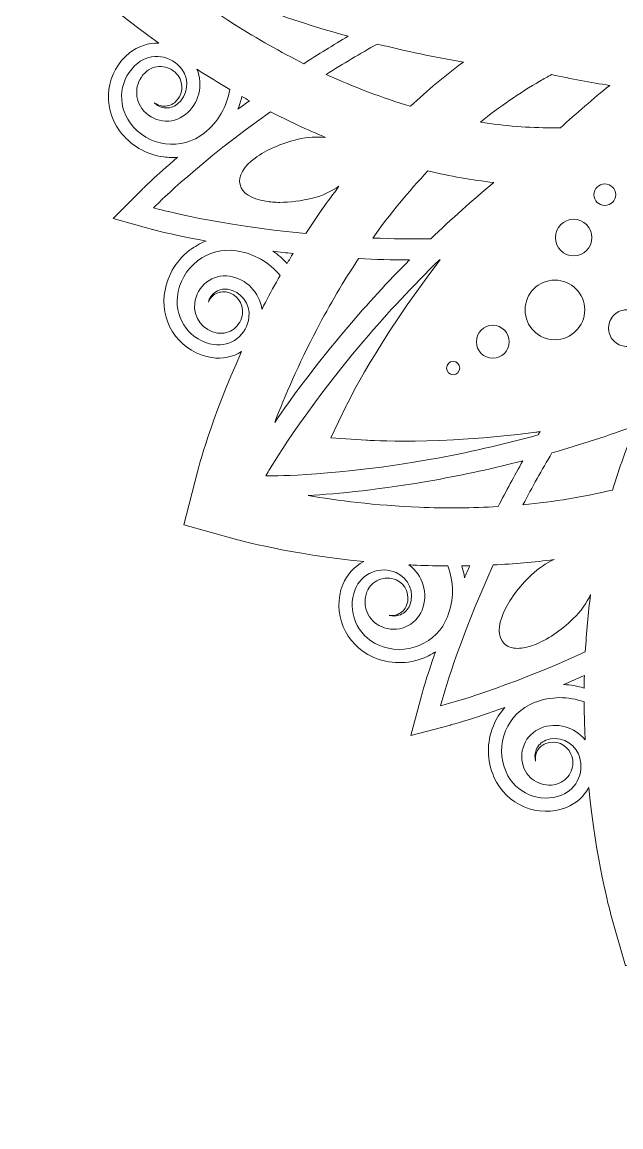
# Model space of a CAD drawing. Header units: millimetres. Extents: x -17 to 2094, y -143 to 314.
# Drawn here: x 1148.1 to 1261.2, y -141.3 to 67.2 of the extents above; entities that cross this region are included whole.
import ezdxf

# ---------------------------------------------------------------- set-up
doc = ezdxf.new("R2010")
doc.units = ezdxf.units.MM
doc.header["$MEASUREMENT"] = 0
doc.layers.add('Layer 6', color=7, linetype='Continuous')

msp = doc.modelspace()

# ---------------------------------------------------------------- linework, layer by layer
at = {"layer": 'Layer 6', "lineweight": 0}
for points, knots in [([(1596.07, 93.78), (1596.07, 93.78), (1596.07, 93.78), (1596.07, 93.78), (1595.72, 94.14), (1588.73, 101.25), (1577.12, 109.56), (1579.29, 109.32), (1581.43, 109.93), (1583.16, 111.3), (1587.62, 114.82), (1588.48, 121.42), (1585.07, 126.01), (1583.03, 128.75), (1580.07, 130.51), (1576.74, 130.95), (1575.59, 131.1), (1574.45, 131.09), (1573.34, 130.92), (1577.51, 134.5), (1579.83, 136.8), (1580, 136.97), (1580, 136.97), (1585.47, 142.45), (1585.47, 142.45), (1585.47, 142.45), (1578.02, 144.49), (1578.02, 144.49), (1577.77, 144.56), (1574.21, 145.53), (1568.15, 146.65), (1569.48, 147.07), (1570.74, 147.73), (1571.88, 148.6), (1574.54, 150.65), (1576.22, 153.65), (1576.62, 157.05), (1577.27, 162.73), (1573.23, 168.02), (1567.61, 168.83), (1565.56, 169.13), (1563.52, 168.67), (1561.83, 167.54), (1567.58, 180.31), (1570.02, 189.74), (1570.14, 190.22), (1570.14, 190.22), (1572.68, 200.18), (1572.68, 200.18), (1572.68, 200.18), (1562.79, 202.96), (1562.79, 202.96), (1562.3, 203.09), (1552.74, 205.75), (1538.6, 207.14), (1540.57, 208.02), (1542.09, 209.61), (1542.9, 211.64), (1545, 216.91), (1542.44, 223.06), (1537.19, 225.33), (1534.06, 226.68), (1530.62, 226.73), (1527.51, 225.44), (1526.36, 224.97), (1525.3, 224.33), (1524.36, 223.55), (1526.28, 228.95), (1527.17, 232.24), (1527.24, 232.48), (1527.24, 232.48), (1529.24, 239.96), (1529.24, 239.96), (1529.24, 239.96), (1521.77, 238.01), (1521.77, 238.01), (1521.52, 237.94), (1518.1, 237.04), (1512.51, 235.07), (1513.32, 236.03), (1513.98, 237.11), (1514.48, 238.3), (1515.76, 241.41), (1515.72, 244.84), (1514.36, 247.98), (1512.09, 253.23), (1505.95, 255.79), (1500.67, 253.68), (1498.71, 252.9), (1497.16, 251.46), (1496.26, 249.58), (1494.86, 263.59), (1492.24, 273.03), (1492.1, 273.52), (1492.1, 273.52), (1489.32, 283.41), (1489.32, 283.41), (1489.32, 283.41), (1479.37, 280.87), (1479.37, 280.87), (1478.88, 280.75), (1469.34, 278.28), (1456.47, 272.46), (1457.67, 274.18), (1458.17, 276.28), (1457.86, 278.4), (1457.05, 284.02), (1451.76, 288.06), (1446.08, 287.4), (1442.68, 287.01), (1439.69, 285.33), (1437.64, 282.66), (1436.85, 281.64), (1436.24, 280.52), (1435.82, 279.34), (1434.76, 285.17), (1433.85, 288.57), (1433.79, 288.82), (1433.79, 288.82), (1431.78, 296.29), (1431.78, 296.29), (1431.78, 296.29), (1426.28, 290.86), (1426.28, 290.86), (1426.28, 290.86), (1426.26, 290.83), (1426.26, 290.83), (1425.55, 290.12), (1423.22, 287.74), (1419.89, 283.87), (1420.05, 284.98), (1420.07, 286.13), (1419.92, 287.28), (1419.47, 290.61), (1417.72, 293.57), (1414.98, 295.6), (1410.38, 299.02), (1403.78, 298.16), (1400.27, 293.7), (1398.95, 292.03), (1398.33, 289.99), (1398.5, 287.9), (1390.26, 299.38), (1383.24, 306.28), (1382.88, 306.63), (1382.88, 306.63), (1375.52, 313.81), (1375.52, 313.81), (1375.52, 313.81), (1368.17, 306.63), (1368.17, 306.63), (1367.81, 306.28), (1360.82, 299.41), (1352.61, 287.99), (1352.76, 290.04), (1352.14, 292.05), (1350.84, 293.7), (1347.32, 298.16), (1340.72, 299.02), (1336.13, 295.6), (1333.39, 293.57), (1331.63, 290.61), (1331.19, 287.28), (1331.03, 286.04), (1331.05, 284.81), (1331.25, 283.61), (1327.38, 288.17), (1324.87, 290.7), (1324.69, 290.88), (1324.69, 290.88), (1319.21, 296.35), (1319.21, 296.35), (1319.21, 296.35), (1317.17, 288.9), (1317.17, 288.9), (1317.11, 288.66), (1316.2, 285.34), (1315.13, 279.66), (1314.73, 280.63), (1314.19, 281.56), (1313.54, 282.42), (1311.49, 285.08), (1308.49, 286.76), (1305.09, 287.15), (1299.41, 287.81), (1294.12, 283.77), (1293.31, 278.15), (1293.01, 276.06), (1293.49, 273.99), (1294.66, 272.27), (1281.77, 278.1), (1272.21, 280.58), (1271.73, 280.7), (1271.73, 280.7), (1261.77, 283.24), (1261.77, 283.24), (1261.77, 283.24), (1258.99, 273.35), (1258.99, 273.35), (1258.85, 272.87), (1256.24, 263.44), (1254.84, 249.48), (1253.93, 251.28), (1252.41, 252.67), (1250.5, 253.44), (1245.23, 255.54), (1239.08, 252.98), (1236.81, 247.73), (1235.46, 244.6), (1235.41, 241.16), (1236.7, 238.05), (1237.13, 236.99), (1237.71, 236.01), (1238.41, 235.14), (1232.83, 237.13), (1229.43, 238.05), (1229.18, 238.11), (1229.18, 238.11), (1221.7, 240.12), (1221.7, 240.12), (1221.7, 240.12), (1223.66, 232.64), (1223.66, 232.64), (1223.72, 232.39), (1224.62, 229), (1226.57, 223.45), (1225.74, 224.08), (1224.83, 224.61), (1223.84, 225.01), (1220.73, 226.3), (1217.3, 226.25), (1214.16, 224.9), (1208.91, 222.63), (1206.35, 216.48), (1208.46, 211.21), (1209.23, 209.27), (1210.65, 207.73), (1212.49, 206.83), (1198.42, 205.44), (1188.91, 202.8), (1188.43, 202.66), (1188.43, 202.66), (1178.54, 199.89), (1178.54, 199.89), (1178.54, 199.89), (1181.08, 189.93), (1181.08, 189.93), (1181.2, 189.44), (1183.65, 179.98), (1189.42, 167.18), (1187.75, 168.26), (1185.76, 168.69), (1183.74, 168.4), (1178.12, 167.58), (1174.08, 162.3), (1174.74, 156.61), (1175.13, 153.22), (1176.81, 150.22), (1179.48, 148.17), (1180.28, 147.55), (1181.15, 147.05), (1182.06, 146.65), (1176.39, 145.61), (1173.09, 144.73), (1172.85, 144.66), (1172.85, 144.66), (1165.37, 142.66), (1165.37, 142.66), (1165.37, 142.66), (1170.8, 137.16), (1170.8, 137.16), (1170.98, 136.98), (1173.55, 134.4), (1178.18, 130.44), (1177.09, 130.59), (1175.98, 130.6), (1174.86, 130.45), (1171.53, 130.01), (1168.57, 128.26), (1166.54, 125.51), (1163.12, 120.92), (1163.98, 114.32), (1168.44, 110.8), (1170.05, 109.54), (1172, 108.92), (1174, 109.02), (1162.55, 100.8), (1155.66, 93.8), (1155.31, 93.44), (1155.31, 93.44), (1148.14, 86.08), (1148.14, 86.08), (1148.14, 86.08), (1155.31, 78.73), (1155.31, 78.73), (1155.66, 78.37), (1162.55, 71.37), (1173.98, 63.16), (1171.98, 63.26), (1170.04, 62.64), (1168.44, 61.38), (1163.98, 57.86), (1163.12, 51.26), (1166.54, 46.67), (1168.57, 43.92), (1171.53, 42.17), (1174.86, 41.73), (1175.75, 41.61), (1176.64, 41.59), (1177.51, 41.67), (1173.3, 38.07), (1170.96, 35.75), (1170.79, 35.57), (1170.79, 35.57), (1165.31, 30.09), (1165.31, 30.09), (1165.31, 30.09), (1172.76, 28.05), (1172.76, 28.05), (1173.02, 27.98), (1176.68, 26.98), (1182.91, 25.84), (1181.78, 25.42), (1180.71, 24.83), (1179.72, 24.07), (1177.06, 22.02), (1175.38, 19.03), (1174.99, 15.63), (1174.33, 9.95), (1178.37, 4.66), (1183.99, 3.85), (1185.97, 3.56), (1187.92, 3.97), (1189.58, 5.01), (1183.81, -7.79), (1181.37, -17.23), (1181.25, -17.71), (1181.25, -17.71), (1178.71, -27.67), (1178.71, -27.67), (1178.71, -27.67), (1188.6, -30.45), (1188.6, -30.45), (1189.09, -30.59), (1198.6, -33.22), (1212.67, -34.62), (1210.86, -35.53), (1209.47, -37.05), (1208.7, -38.96), (1206.6, -44.24), (1209.16, -50.38), (1214.41, -52.65), (1217.54, -54.01), (1220.98, -54.05), (1224.09, -52.77), (1224.84, -52.46), (1225.54, -52.08), (1226.2, -51.64), (1224.43, -56.67), (1223.61, -59.71), (1223.55, -59.94), (1223.55, -59.94), (1221.55, -67.42), (1221.55, -67.42), (1221.55, -67.42), (1229.02, -65.47), (1229.02, -65.47), (1229.29, -65.4), (1233.09, -64.39), (1239.28, -62.17), (1238.39, -63.18), (1237.66, -64.34), (1237.13, -65.62), (1235.84, -68.73), (1235.89, -72.17), (1237.24, -75.3), (1239.51, -80.55), (1245.66, -83.11), (1250.93, -81.01), (1252.76, -80.28), (1254.23, -78.97), (1255.15, -77.29), (1256.55, -91.18), (1259.15, -100.53), (1259.28, -101.01), (1259.28, -101.01), (1262.06, -110.9), (1262.06, -110.9), (1262.06, -110.9), (1272.02, -108.36), (1272.02, -108.36), (1272.51, -108.24), (1282.12, -105.75), (1295.06, -99.88), (1293.91, -101.59), (1293.44, -103.64), (1293.74, -105.72), (1294.55, -111.34), (1299.84, -115.38), (1305.52, -114.73), (1308.92, -114.33), (1311.92, -112.65), (1313.97, -109.99), (1314.44, -109.37), (1314.85, -108.71), (1315.19, -108.03), (1316.16, -113.1), (1316.94, -116.05), (1317, -116.28), (1317, -116.28), (1319.01, -123.75), (1319.01, -123.75), (1319.01, -123.75), (1324.5, -118.32), (1324.5, -118.32), (1324.5, -118.32), (1324.6, -118.23), (1324.6, -118.23), (1325.08, -117.74), (1327.86, -114.93), (1331.92, -110.12), (1331.57, -111.57), (1331.48, -113.08), (1331.69, -114.6), (1332.13, -117.93), (1333.88, -120.89), (1336.63, -122.93), (1341.22, -126.34), (1347.82, -125.48), (1351.34, -121.02), (1352.55, -119.49), (1353.16, -117.63), (1353.13, -115.73), (1361.26, -127.01), (1368.16, -133.78), (1368.51, -134.13), (1368.51, -134.13), (1375.86, -141.3), (1375.86, -141.3), (1375.86, -141.3), (1383.22, -134.13), (1383.22, -134.13), (1383.58, -133.77), (1390.69, -126.78), (1399, -115.17), (1398.82, -117.27), (1399.44, -119.34), (1400.76, -121.02), (1404.28, -125.48), (1410.88, -126.34), (1415.47, -122.93), (1418.22, -120.89), (1419.97, -117.93), (1420.41, -114.6), (1420.52, -113.79), (1420.55, -112.99), (1420.49, -112.2), (1423.81, -116.05), (1425.93, -118.17), (1426.1, -118.34), (1426.1, -118.34), (1431.57, -123.81), (1431.57, -123.81), (1431.57, -123.81), (1433.62, -116.36), (1433.62, -116.36), (1433.69, -116.09), (1434.76, -112.15), (1435.96, -105.48), (1436.37, -107.01), (1437.08, -108.45), (1438.07, -109.74), (1440.12, -112.4), (1443.11, -114.08), (1446.51, -114.48), (1452.19, -115.13), (1457.48, -111.1), (1458.29, -105.47), (1458.57, -103.53), (1458.18, -101.61), (1457.18, -99.97), (1469.86, -105.66), (1479.18, -108.07), (1479.66, -108.19), (1479.66, -108.19), (1489.62, -110.73), (1489.62, -110.73), (1489.62, -110.73), (1492.4, -100.84), (1492.4, -100.84), (1492.53, -100.35), (1495.21, -90.7), (1496.6, -76.46), (1497.48, -78.42), (1499.07, -79.95), (1501.1, -80.76), (1506.38, -82.86), (1512.52, -80.31), (1514.79, -75.05), (1516.15, -71.92), (1516.19, -68.48), (1514.91, -65.37), (1514.56, -64.54), (1514.13, -63.76), (1513.62, -63.04), (1518.46, -64.72), (1521.38, -65.51), (1521.61, -65.57), (1521.61, -65.57), (1529.09, -67.58), (1529.09, -67.58), (1529.09, -67.58), (1527.13, -60.1), (1527.13, -60.1), (1527.06, -59.84), (1526.04, -55.96), (1523.78, -49.67), (1524.9, -50.8), (1526.25, -51.71), (1527.76, -52.34), (1530.87, -53.62), (1534.31, -53.58), (1537.44, -52.22), (1542.69, -49.95), (1545.25, -43.81), (1543.15, -38.53), (1542.41, -36.68), (1541.08, -35.19), (1539.36, -34.28), (1553.19, -32.87), (1562.48, -30.29), (1562.96, -30.16), (1562.96, -30.16), (1572.85, -27.38), (1572.85, -27.38), (1572.85, -27.38), (1570.31, -17.42), (1570.31, -17.42), (1570.18, -16.93), (1567.68, -7.24), (1561.75, 5.79), (1563.51, 4.5), (1565.67, 3.96), (1567.86, 4.28), (1573.48, 5.09), (1577.52, 10.38), (1576.87, 16.06), (1576.47, 19.46), (1574.79, 22.45), (1572.13, 24.5), (1571.31, 25.13), (1570.44, 25.64), (1569.52, 26.04), (1574.7, 27.01), (1577.71, 27.81), (1577.94, 27.88), (1577.94, 27.88), (1585.42, 29.88), (1585.42, 29.88), (1585.42, 29.88), (1579.99, 35.38), (1579.99, 35.38), (1579.8, 35.57), (1577.08, 38.31), (1572.16, 42.49), (1573.64, 42.11), (1575.19, 42.02), (1576.74, 42.22), (1580.07, 42.67), (1583.03, 44.42), (1585.07, 47.16), (1588.48, 51.76), (1587.62, 58.36), (1583.16, 61.87), (1581.56, 63.13), (1579.62, 63.75), (1577.63, 63.66), (1588.93, 71.8), (1595.73, 78.71), (1596.07, 79.07), (1596.07, 79.07), (1603.25, 86.42), (1603.25, 86.42), (1603.25, 86.42), (1596.07, 93.78), (1596.07, 93.78)], [0, 0, 0, 0, 1, 1, 1, 2, 2, 2, 3, 3, 3, 4, 4, 4, 5, 5, 5, 6, 6, 6, 7, 7, 7, 8, 8, 8, 9, 9, 9, 10, 10, 10, 11, 11, 11, 12, 12, 12, 13, 13, 13, 14, 14, 14, 15, 15, 15, 16, 16, 16, 17, 17, 17, 18, 18, 18, 19, 19, 19, 20, 20, 20, 21, 21, 21, 22, 22, 22, 23, 23, 23, 24, 24, 24, 25, 25, 25, 26, 26, 26, 27, 27, 27, 28, 28, 28, 29, 29, 29, 30, 30, 30, 31, 31, 31, 32, 32, 32, 33, 33, 33, 34, 34, 34, 35, 35, 35, 36, 36, 36, 37, 37, 37, 38, 38, 38, 39, 39, 39, 40, 40, 40, 41, 41, 41, 42, 42, 42, 43, 43, 43, 44, 44, 44, 45, 45, 45, 46, 46, 46, 47, 47, 47, 48, 48, 48, 49, 49, 49, 50, 50, 50, 51, 51, 51, 52, 52, 52, 53, 53, 53, 54, 54, 54, 55, 55, 55, 56, 56, 56, 57, 57, 57, 58, 58, 58, 59, 59, 59, 60, 60, 60, 61, 61, 61, 62, 62, 62, 63, 63, 63, 64, 64, 64, 65, 65, 65, 66, 66, 66, 67, 67, 67, 68, 68, 68, 69, 69, 69, 70, 70, 70, 71, 71, 71, 72, 72, 72, 73, 73, 73, 74, 74, 74, 75, 75, 75, 76, 76, 76, 77, 77, 77, 78, 78, 78, 79, 79, 79, 80, 80, 80, 81, 81, 81, 82, 82, 82, 83, 83, 83, 84, 84, 84, 85, 85, 85, 86, 86, 86, 87, 87, 87, 88, 88, 88, 89, 89, 89, 90, 90, 90, 91, 91, 91, 92, 92, 92, 93, 93, 93, 94, 94, 94, 95, 95, 95, 96, 96, 96, 97, 97, 97, 98, 98, 98, 99, 99, 99, 100, 100, 100, 101, 101, 101, 102, 102, 102, 103, 103, 103, 104, 104, 104, 105, 105, 105, 106, 106, 106, 107, 107, 107, 108, 108, 108, 109, 109, 109, 110, 110, 110, 111, 111, 111, 112, 112, 112, 113, 113, 113, 114, 114, 114, 115, 115, 115, 116, 116, 116, 117, 117, 117, 118, 118, 118, 119, 119, 119, 120, 120, 120, 121, 121, 121, 122, 122, 122, 123, 123, 123, 124, 124, 124, 125, 125, 125, 126, 126, 126, 127, 127, 127, 128, 128, 128, 129, 129, 129, 130, 130, 130, 131, 131, 131, 132, 132, 132, 133, 133, 133, 134, 134, 134, 135, 135, 135, 136, 136, 136, 137, 137, 137, 138, 138, 138, 139, 139, 139, 140, 140, 140, 141, 141, 141, 142, 142, 142, 143, 143, 143, 144, 144, 144, 145, 145, 145, 146, 146, 146, 147, 147, 147, 148, 148, 148, 149, 149, 149, 150, 150, 150, 151, 151, 151, 152, 152, 152, 153, 153, 153, 154, 154, 154, 155, 155, 155, 156, 156, 156, 157, 157, 157, 158, 158, 158, 159, 159, 159, 160, 160, 160, 161, 161, 161, 162, 162, 162, 163, 163, 163, 164, 164, 164, 165, 165, 165, 166, 166, 166, 167, 167, 167, 168, 168, 168, 169, 169, 169, 170, 170, 170, 171, 171, 171, 172, 172, 172, 173, 173, 173, 174, 174, 174, 175, 175, 175, 176, 176, 176, 177, 177, 177, 178, 178, 178, 179, 179, 179, 180, 180, 180, 181, 181, 181, 182, 182, 182, 183, 183, 183, 184, 184, 184, 185, 185, 185, 186, 186, 186, 187, 187, 187, 188, 188, 188, 189, 189, 189, 190, 190, 190, 191, 191, 191, 192, 192, 192, 193, 193, 193, 194, 194, 194, 195, 195, 195, 195]), ([(1193.38, 69.7), (1198.73, 67.76), (1204.22, 66.01), (1209.73, 64.48), (1206.9, 62.83), (1204.08, 61.1), (1201.33, 59.32), (1196.96, 61.51), (1192.57, 63.99), (1188.27, 66.72), (1181.21, 71.19), (1175.39, 75.65), (1171.23, 79.11), (1176.16, 76.66), (1183.74, 73.19), (1193.38, 69.7)], [0, 0, 0, 0, 1, 1, 1, 2, 2, 2, 3, 3, 3, 4, 4, 4, 5, 5, 5, 5]), ([(1231.47, 59.63), (1228.05, 57.1), (1224.7, 54.3), (1221.5, 51.28), (1216.23, 52.85), (1210.87, 54.87), (1205.56, 57.3), (1208.73, 59.29), (1211.98, 61.21), (1215.22, 63.03), (1220.64, 61.67), (1226.09, 60.53), (1231.47, 59.63)], [0, 0, 0, 0, 1, 1, 1, 2, 2, 2, 3, 3, 3, 4, 4, 4, 4]), ([(1175.19, 44.2), (1172.53, 44.55), (1170.17, 45.95), (1168.54, 48.15), (1165.92, 51.67), (1166.57, 56.73), (1169.98, 59.42), (1171.23, 60.41), (1172.78, 60.84), (1174.34, 60.63), (1175.92, 60.42), (1177.33, 59.58), (1178.3, 58.27), (1179.83, 56.21), (1179.45, 53.26), (1177.45, 51.68), (1176.75, 51.13), (1175.88, 50.88), (1175, 51), (1174.28, 51.1), (1173.62, 51.43), (1173.1, 51.95), (1173.53, 51.61), (1174.04, 51.39), (1174.6, 51.32), (1175.43, 51.21), (1176.26, 51.44), (1176.92, 51.96), (1178.48, 53.19), (1178.78, 55.49), (1177.59, 57.08), (1176.9, 58), (1175.91, 58.59), (1174.79, 58.74), (1173.68, 58.89), (1172.57, 58.59), (1171.69, 57.89), (1169.55, 56.2), (1169.14, 53.04), (1170.77, 50.85), (1171.72, 49.56), (1173.11, 48.74), (1174.67, 48.53), (1176.22, 48.33), (1177.76, 48.75), (1179, 49.73), (1181.58, 51.77), (1182.39, 55.32), (1181.15, 58.27), (1181.56, 58), (1181.98, 57.73), (1182.41, 57.46), (1184.04, 56.43), (1185.7, 55.42), (1187.36, 54.44), (1186.82, 51.29), (1185.18, 48.32), (1182.52, 46.23), (1180.42, 44.57), (1177.81, 43.85), (1175.19, 44.2)], [0, 0, 0, 0, 1, 1, 1, 2, 2, 2, 3, 3, 3, 4, 4, 4, 5, 5, 5, 6, 6, 6, 7, 7, 7, 8, 8, 8, 9, 9, 9, 10, 10, 10, 11, 11, 11, 12, 12, 12, 13, 13, 13, 14, 14, 14, 15, 15, 15, 16, 16, 16, 17, 17, 17, 18, 18, 18, 19, 19, 19, 20, 20, 20, 20]), ([(1234.69, 48.28), (1238.32, 51.21), (1242.09, 53.81), (1245.93, 56.03), (1246.64, 56.44), (1247.38, 56.86), (1248.14, 57.27), (1251.83, 56.46), (1255.51, 55.77), (1259.1, 55.22), (1255.97, 52.71), (1252.86, 50.03), (1249.81, 47.22), (1249.26, 47.21), (1248.72, 47.21), (1248.21, 47.21), (1243.8, 47.21), (1239.27, 47.57), (1234.69, 48.28)], [0, 0, 0, 0, 1, 1, 1, 2, 2, 2, 3, 3, 3, 4, 4, 4, 5, 5, 5, 6, 6, 6, 6]), ([(1189.64, 53.14), (1190.12, 52.86), (1190.61, 52.59), (1191.09, 52.33), (1190.34, 51.78), (1189.6, 51.25), (1188.89, 50.72), (1189.2, 51.5), (1189.45, 52.31), (1189.64, 53.14)], [0, 0, 0, 0, 1, 1, 1, 2, 2, 2, 3, 3, 3, 3]), ([(1172.97, 32.12), (1172.97, 32.12), (1173.59, 32.74), (1173.59, 32.74), (1173.59, 32.74), (1173.61, 32.76), (1173.61, 32.76), (1173.93, 33.08), (1181.63, 40.73), (1195.02, 50.25), (1198.47, 48.48), (1201.95, 46.86), (1205.43, 45.41), (1203.8, 45.56), (1202.04, 45.5), (1200.26, 45.06), (1197.07, 44.28), (1194.19, 43.03), (1192.15, 41.52), (1189.92, 39.88), (1188.91, 38.1), (1189.3, 36.5), (1189.69, 34.89), (1191.41, 33.78), (1194.14, 33.35), (1194.97, 33.22), (1195.86, 33.15), (1196.79, 33.15), (1198.72, 33.15), (1200.83, 33.42), (1202.98, 33.94), (1204.86, 34.4), (1206.54, 35.23), (1207.98, 36.18), (1205.8, 33.33), (1203.7, 30.35), (1201.69, 27.26), (1184.96, 28.87), (1174.27, 31.77), (1173.82, 31.89), (1173.82, 31.89), (1172.97, 32.12), (1172.97, 32.12)], [0, 0, 0, 0, 1, 1, 1, 2, 2, 2, 3, 3, 3, 4, 4, 4, 5, 5, 5, 6, 6, 6, 7, 7, 7, 8, 8, 8, 9, 9, 9, 10, 10, 10, 11, 11, 11, 12, 12, 12, 13, 13, 13, 14, 14, 14, 14]), ([(1225.32, 26.27), (1221.69, 26.23), (1218.01, 26.28), (1214.36, 26.42), (1217.64, 30.97), (1221.13, 35.23), (1224.78, 39.08), (1228.94, 38.1), (1233.12, 37.36), (1237.23, 36.89), (1233.19, 33.55), (1229.19, 29.99), (1225.32, 26.27)], [0, 0, 0, 0, 1, 1, 1, 2, 2, 2, 3, 3, 3, 4, 4, 4, 4]), ([(1256.13, 34.6), (1256.13, 35.73), (1257.05, 36.65), (1258.18, 36.65), (1259.31, 36.65), (1260.23, 35.73), (1260.23, 34.6), (1260.23, 33.47), (1259.31, 32.56), (1258.18, 32.56), (1257.05, 32.56), (1256.13, 33.47), (1256.13, 34.6)], [0, 0, 0, 0, 1, 1, 1, 2, 2, 2, 3, 3, 3, 4, 4, 4, 4]), ([(1255.75, 26.5), (1255.75, 24.6), (1254.2, 23.05), (1252.29, 23.05), (1250.39, 23.05), (1248.84, 24.6), (1248.84, 26.5), (1248.84, 28.41), (1250.39, 29.96), (1252.29, 29.96), (1254.2, 29.96), (1255.75, 28.41), (1255.75, 26.5)], [0, 0, 0, 0, 1, 1, 1, 2, 2, 2, 3, 3, 3, 4, 4, 4, 4]), ([(1193.43, 13), (1192.99, 16.12), (1190.53, 18.75), (1187.3, 19.21), (1185.74, 19.44), (1184.2, 19.04), (1182.97, 18.09), (1181.72, 17.12), (1180.93, 15.72), (1180.74, 14.13), (1180.43, 11.41), (1182.36, 8.88), (1185.05, 8.49), (1186.17, 8.33), (1187.28, 8.62), (1188.17, 9.3), (1189.07, 9.99), (1189.63, 11), (1189.76, 12.14), (1189.99, 14.12), (1188.58, 15.96), (1186.62, 16.24), (1185.79, 16.36), (1184.96, 16.15), (1184.29, 15.63), (1183.85, 15.29), (1183.51, 14.85), (1183.31, 14.34), (1183.5, 15.05), (1183.9, 15.67), (1184.48, 16.11), (1185.18, 16.65), (1186.06, 16.88), (1186.95, 16.75), (1189.46, 16.38), (1191.27, 14.01), (1190.98, 11.46), (1190.79, 9.84), (1189.99, 8.42), (1188.73, 7.44), (1187.48, 6.48), (1185.92, 6.08), (1184.35, 6.31), (1180.04, 6.94), (1176.95, 10.99), (1177.46, 15.35), (1177.77, 18.07), (1179.12, 20.46), (1181.24, 22.1), (1183.34, 23.71), (1185.96, 24.39), (1188.61, 24.01), (1191.94, 23.52), (1194.83, 21.8), (1196.87, 19.36), (1195.91, 17.67), (1194.98, 15.97), (1194.08, 14.25), (1193.86, 13.83), (1193.64, 13.41), (1193.43, 13)], [0, 0, 0, 0, 1, 1, 1, 2, 2, 2, 3, 3, 3, 4, 4, 4, 5, 5, 5, 6, 6, 6, 7, 7, 7, 8, 8, 8, 9, 9, 9, 10, 10, 10, 11, 11, 11, 12, 12, 12, 13, 13, 13, 14, 14, 14, 15, 15, 15, 16, 16, 16, 17, 17, 17, 18, 18, 18, 19, 19, 19, 20, 20, 20, 20]), ([(1199.31, 23.5), (1198.93, 22.88), (1198.56, 22.25), (1198.19, 21.63), (1197.38, 22.5), (1196.48, 23.27), (1195.51, 23.93), (1196.74, 23.78), (1198, 23.63), (1199.31, 23.5)], [0, 0, 0, 0, 1, 1, 1, 2, 2, 2, 3, 3, 3, 3]), ([(1195.06, -18.45), (1195.06, -18.45), (1194.19, -18.44), (1194.19, -18.44), (1194.19, -18.44), (1194.63, -17.67), (1194.63, -17.67), (1194.88, -17.23), (1200.95, -6.79), (1212.68, 7.03), (1217.18, 12.32), (1221.98, 17.46), (1226.96, 22.31), (1227, 22.32), (1227.05, 22.32), (1227.09, 22.32), (1226.95, 22.13), (1226.81, 21.95), (1226.67, 21.77), (1215.3, 6.87), (1209.59, -4.74), (1209.36, -5.22), (1209.36, -5.22), (1206.42, -11.25), (1206.42, -11.25), (1206.42, -11.25), (1213.11, -11.72), (1213.11, -11.72), (1213.65, -11.76), (1226.59, -12.61), (1245.14, -10.22), (1245.41, -10.18), (1245.68, -10.15), (1245.96, -10.11), (1245.83, -10.32), (1245.71, -10.52), (1245.58, -10.73), (1238.95, -12.57), (1232.16, -14.11), (1225.39, -15.32), (1207.54, -18.5), (1195.56, -18.45), (1195.06, -18.45)], [0, 0, 0, 0, 1, 1, 1, 2, 2, 2, 3, 3, 3, 4, 4, 4, 5, 5, 5, 6, 6, 6, 7, 7, 7, 8, 8, 8, 9, 9, 9, 10, 10, 10, 11, 11, 11, 12, 12, 12, 13, 13, 13, 14, 14, 14, 14]), ([(1203.78, 9.17), (1206.23, 13.84), (1208.89, 18.34), (1211.69, 22.54), (1214.86, 22.39), (1218.07, 22.3), (1221.27, 22.28), (1217.23, 18.21), (1213.33, 13.95), (1209.65, 9.61), (1203.57, 2.46), (1198.98, -3.8), (1195.85, -8.4), (1197.73, -3.49), (1200.33, 2.58), (1203.78, 9.17)], [0, 0, 0, 0, 1, 1, 1, 2, 2, 2, 3, 3, 3, 4, 4, 4, 5, 5, 5, 5]), ([(1248.75, 18.49), (1251.85, 18.49), (1254.38, 15.96), (1254.38, 12.86), (1254.38, 9.75), (1251.85, 7.23), (1248.75, 7.23), (1245.64, 7.23), (1243.12, 9.75), (1243.12, 12.86), (1243.12, 15.96), (1245.64, 18.49), (1248.75, 18.49)], [0, 0, 0, 0, 1, 1, 1, 2, 2, 2, 3, 3, 3, 4, 4, 4, 4]), ([(1263.21, 6.08), (1262.31, 5.85), (1261.39, 5.98), (1260.59, 6.45), (1259.8, 6.91), (1259.23, 7.66), (1259, 8.56), (1258.77, 9.45), (1258.9, 10.38), (1259.37, 11.18), (1259.83, 11.97), (1260.58, 12.53), (1261.48, 12.76), (1261.77, 12.84), (1262.06, 12.88), (1262.35, 12.88), (1262.96, 12.88), (1263.56, 12.71), (1264.1, 12.4), (1264.89, 11.93), (1265.45, 11.18), (1265.68, 10.29), (1265.92, 9.39), (1265.79, 8.46), (1265.32, 7.67), (1264.85, 6.88), (1264.1, 6.31), (1263.21, 6.08)], [0, 0, 0, 0, 1, 1, 1, 2, 2, 2, 3, 3, 3, 4, 4, 4, 5, 5, 5, 6, 6, 6, 7, 7, 7, 8, 8, 8, 9, 9, 9, 9]), ([(1237.02, 9.95), (1238.73, 9.95), (1240.12, 8.56), (1240.12, 6.85), (1240.12, 5.14), (1238.73, 3.74), (1237.02, 3.74), (1235.31, 3.74), (1233.92, 5.14), (1233.92, 6.85), (1233.92, 8.56), (1235.31, 9.95), (1237.02, 9.95)], [0, 0, 0, 0, 1, 1, 1, 2, 2, 2, 3, 3, 3, 4, 4, 4, 4]), ([(1230.8, 1.88), (1230.8, 1.19), (1230.24, 0.63), (1229.54, 0.63), (1228.85, 0.63), (1228.28, 1.19), (1228.28, 1.88), (1228.28, 2.58), (1228.85, 3.14), (1229.54, 3.14), (1230.24, 3.14), (1230.8, 2.58), (1230.8, 1.88)], [0, 0, 0, 0, 1, 1, 1, 2, 2, 2, 3, 3, 3, 4, 4, 4, 4]), ([(1259.65, -21.13), (1254.27, -22.41), (1248.58, -23.34), (1242.72, -23.9), (1244.46, -20.6), (1246.29, -17.33), (1248.19, -14.14), (1253.6, -12.59), (1258.95, -10.84), (1264.11, -8.92), (1262.4, -12.82), (1260.9, -16.91), (1259.65, -21.13)], [0, 0, 0, 0, 1, 1, 1, 2, 2, 2, 3, 3, 3, 4, 4, 4, 4]), ([(1226.09, -19.24), (1231.64, -18.25), (1237.22, -17.04), (1242.71, -15.62), (1241.1, -18.46), (1239.53, -21.35), (1238.04, -24.25), (1233.18, -24.54), (1228.17, -24.59), (1223.15, -24.38), (1214.8, -24.03), (1207.53, -23.08), (1202.19, -22.17), (1207.69, -21.83), (1215.99, -21.04), (1226.09, -19.24)], [0, 0, 0, 0, 1, 1, 1, 2, 2, 2, 3, 3, 3, 4, 4, 4, 5, 5, 5, 5]), ([(1223.14, -50.46), (1220.66, -51.49), (1217.91, -51.45), (1215.4, -50.36), (1211.37, -48.62), (1209.41, -43.92), (1211.02, -39.88), (1211.61, -38.4), (1212.73, -37.26), (1214.19, -36.66), (1215.66, -36.05), (1217.3, -36.07), (1218.79, -36.72), (1221.15, -37.74), (1222.3, -40.49), (1221.36, -42.85), (1221.02, -43.68), (1220.39, -44.33), (1219.57, -44.66), (1218.9, -44.94), (1218.16, -44.99), (1217.45, -44.8), (1217.99, -44.87), (1218.55, -44.8), (1219.06, -44.59), (1219.84, -44.27), (1220.44, -43.66), (1220.75, -42.88), (1221.49, -41.03), (1220.6, -38.89), (1218.77, -38.1), (1217.72, -37.65), (1216.56, -37.63), (1215.52, -38.07), (1214.48, -38.49), (1213.68, -39.31), (1213.26, -40.36), (1212.25, -42.89), (1213.47, -45.83), (1215.99, -46.91), (1217.45, -47.55), (1219.07, -47.57), (1220.52, -46.97), (1221.97, -46.37), (1223.09, -45.24), (1223.67, -43.77), (1224.9, -40.69), (1223.8, -37.17), (1221.2, -35.25), (1221.7, -35.28), (1222.2, -35.3), (1222.7, -35.32), (1224.64, -35.4), (1226.6, -35.45), (1228.54, -35.46), (1229.67, -38.47), (1229.73, -41.88), (1228.47, -45.04), (1227.48, -47.53), (1225.59, -49.45), (1223.14, -50.46)], [0, 0, 0, 0, 1, 1, 1, 2, 2, 2, 3, 3, 3, 4, 4, 4, 5, 5, 5, 6, 6, 6, 7, 7, 7, 8, 8, 8, 9, 9, 9, 10, 10, 10, 11, 11, 11, 12, 12, 12, 13, 13, 13, 14, 14, 14, 15, 15, 15, 16, 16, 16, 17, 17, 17, 18, 18, 18, 19, 19, 19, 20, 20, 20, 20]), ([(1228.01, -61.61), (1228.01, -61.61), (1227.17, -61.84), (1227.17, -61.84), (1227.17, -61.84), (1227.4, -60.97), (1227.4, -60.97), (1227.51, -60.53), (1230.33, -50.14), (1237.12, -35.27), (1241.01, -35.08), (1244.84, -34.74), (1248.59, -34.25), (1247.12, -34.94), (1245.63, -35.87), (1244.32, -37.13), (1241.95, -39.4), (1240.08, -41.93), (1239.07, -44.25), (1237.96, -46.78), (1237.98, -48.83), (1239.12, -50.03), (1239.74, -50.68), (1240.64, -51.01), (1241.74, -51.01), (1242.66, -51.01), (1243.72, -50.78), (1244.88, -50.33), (1247.25, -49.42), (1249.86, -47.67), (1252.23, -45.4), (1253.67, -44.03), (1254.73, -42.43), (1255.5, -40.85), (1255.04, -44.39), (1254.71, -48), (1254.5, -51.67), (1239.2, -58.65), (1228.47, -61.49), (1228.01, -61.61)], [0, 0, 0, 0, 1, 1, 1, 2, 2, 2, 3, 3, 3, 4, 4, 4, 5, 5, 5, 6, 6, 6, 7, 7, 7, 8, 8, 8, 9, 9, 9, 10, 10, 10, 11, 11, 11, 12, 12, 12, 13, 13, 13, 13]), ([(1231.17, -35.45), (1231.67, -35.44), (1232.17, -35.44), (1232.68, -35.43), (1232.34, -36.19), (1232.01, -36.94), (1231.7, -37.67), (1231.57, -36.92), (1231.4, -36.18), (1231.17, -35.45)], [0, 0, 0, 0, 1, 1, 1, 2, 2, 2, 3, 3, 3, 3]), ([(1254.33, -56.12), (1254.3, -56.91), (1254.29, -57.7), (1254.28, -58.49), (1253.01, -58.11), (1251.7, -57.89), (1250.39, -57.83), (1251.66, -57.29), (1252.97, -56.72), (1254.33, -56.12)], [0, 0, 0, 0, 1, 1, 1, 2, 2, 2, 3, 3, 3, 3]), ([(1246.12, -66.04), (1244.66, -66.63), (1243.52, -67.74), (1242.93, -69.19), (1242.32, -70.65), (1242.34, -72.26), (1242.98, -73.72), (1244.07, -76.24), (1247.01, -77.46), (1249.53, -76.45), (1250.58, -76.03), (1251.4, -75.23), (1251.83, -74.19), (1252.26, -73.15), (1252.24, -71.99), (1251.79, -70.94), (1251, -69.11), (1248.86, -68.22), (1247.02, -68.96), (1246.23, -69.27), (1245.62, -69.87), (1245.3, -70.65), (1245.09, -71.16), (1245.02, -71.72), (1245.1, -72.26), (1244.91, -71.55), (1244.95, -70.81), (1245.23, -70.14), (1245.57, -69.32), (1246.21, -68.69), (1247.04, -68.35), (1249.41, -67.41), (1252.16, -68.56), (1253.18, -70.92), (1253.82, -72.42), (1253.84, -74.05), (1253.24, -75.52), (1252.64, -76.98), (1251.49, -78.1), (1250.01, -78.69), (1245.97, -80.31), (1241.27, -78.34), (1239.53, -74.31), (1238.44, -71.8), (1238.4, -69.05), (1239.43, -66.57), (1240.44, -64.13), (1242.37, -62.23), (1244.86, -61.24), (1247.96, -60), (1251.3, -60.04), (1254.28, -61.11), (1254.29, -63.05), (1254.33, -64.98), (1254.41, -66.91), (1254.43, -67.38), (1254.45, -67.84), (1254.47, -68.29), (1252.52, -65.86), (1249.12, -64.85), (1246.12, -66.04)], [0, 0, 0, 0, 1, 1, 1, 2, 2, 2, 3, 3, 3, 4, 4, 4, 5, 5, 5, 6, 6, 6, 7, 7, 7, 8, 8, 8, 9, 9, 9, 10, 10, 10, 11, 11, 11, 12, 12, 12, 13, 13, 13, 14, 14, 14, 15, 15, 15, 16, 16, 16, 17, 17, 17, 18, 18, 18, 19, 19, 19, 20, 20, 20, 20])]:
    msp.add_open_spline(points, degree=3, knots=knots, dxfattribs=at)

doc.saveas('drawing.dxf')
